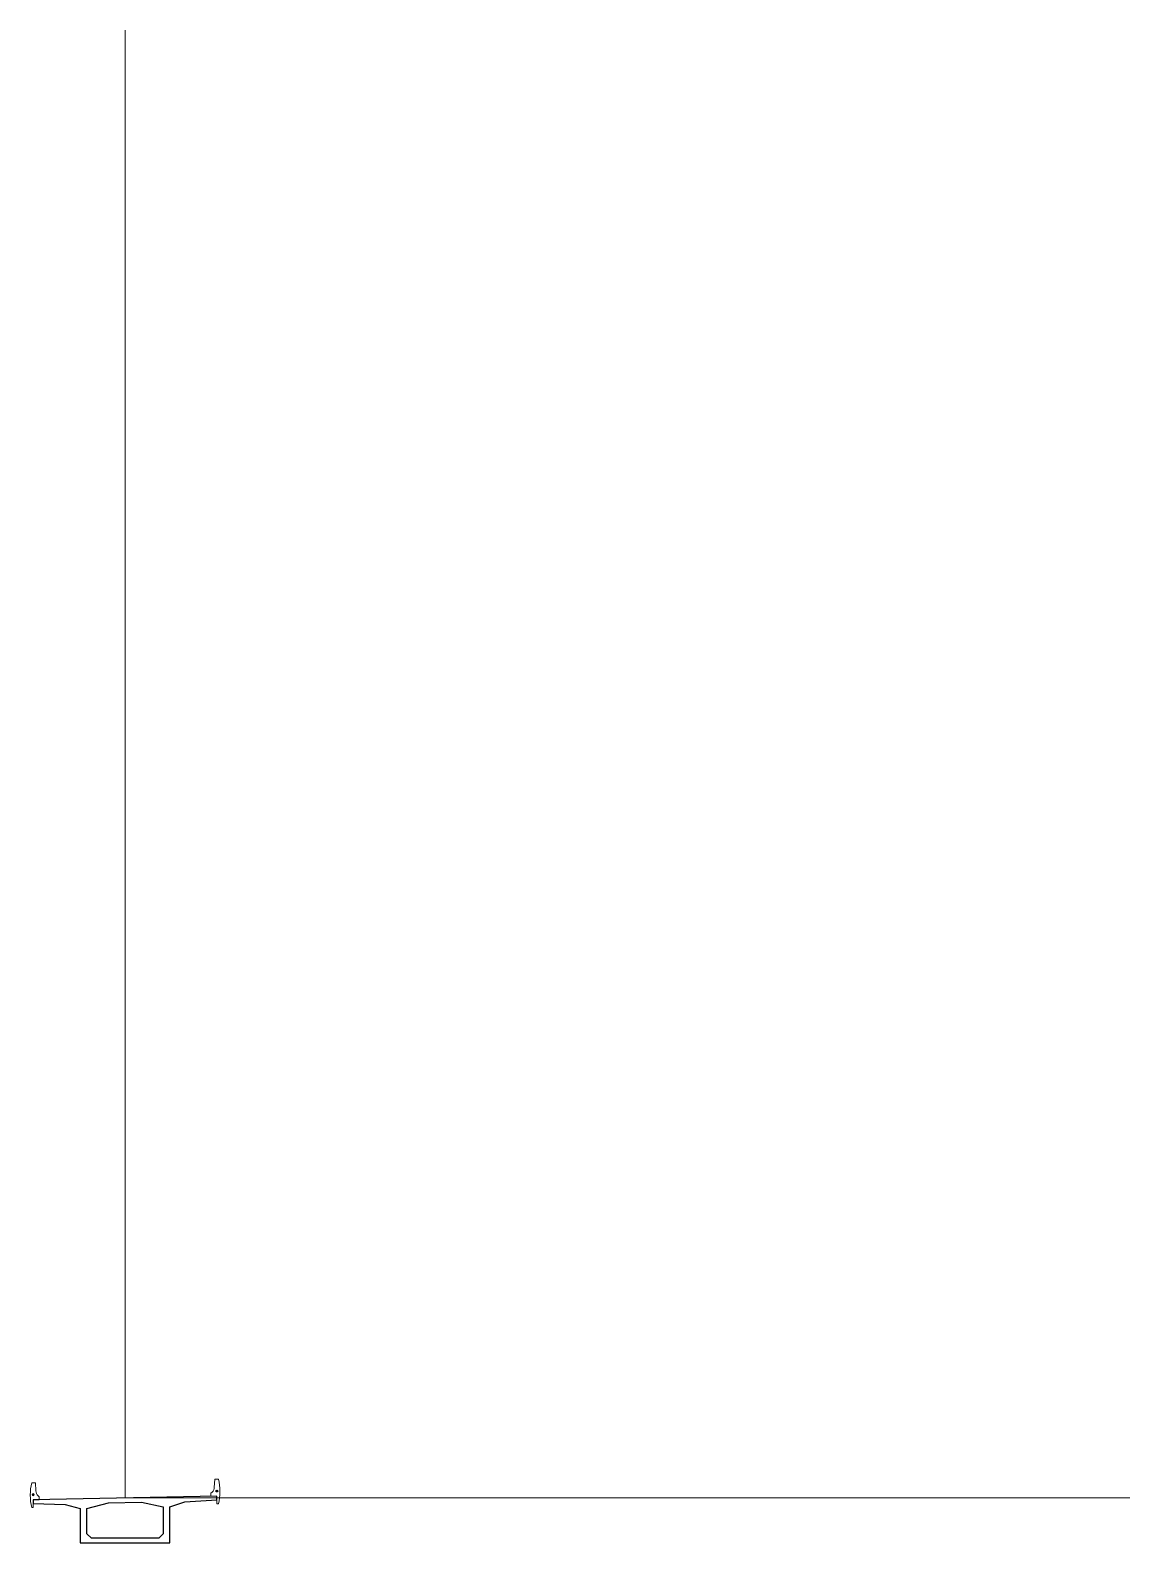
# Model space of a CAD drawing. Header units: metres. Extents: x -6 to 67, y -3 to 98.
import ezdxf

# ---------------------------------------------------------------- set-up
doc = ezdxf.new("R2010")
doc.units = ezdxf.units.M
doc.header["$MEASUREMENT"] = 0
doc.layers.get('0').update_dxf_attribs({"lineweight": 5})
doc.layers.add('Citec-WorkAssistance', color=60, linetype='Continuous', lineweight=9, plot=False)
for name, color, linetype in [('INPOLY', 1, 'Continuous'), ('outline', 7, 'Continuous'), ('OUTPOLY', 4, 'Continuous')]:
    doc.layers.add(name, color=color, linetype=linetype)

# ---------------------------------------------------------------- blocks, each defined once
blk = doc.blocks.new('GLC chinh tuyen BN new')
at = {"color": 8}
for p, q in [((410, 340), (390, 340)), ((400, 350), (400, 330))]:
    blk.add_line(p, q, dxfattribs=at)
at = {"color": 3}
blk.add_lwpolyline([(500, -510, 0.0584835), (599, 300), (589, 310), (589, 330), (599, 330, 0.0584835), (500, 1140), (270, 1140), (250, 1120), (223, 596, -0.1862105), (77, 267), (0, 190), (0, 0), (400, -8), (400, -510)], format="xyb", close=True, dxfattribs=at)
at = {"layer": 'outline'}
for radius in [60, 55]:
    blk.add_circle((400, 340), radius, dxfattribs=at)

msp = doc.modelspace()

# ---------------------------------------------------------------- linework, layer by layer
at = {"layer": 'Citec-WorkAssistance'}
for p, q in [((0, 98.25), (0, 0)), ((0, 0), (67.26, 0))]:
    msp.add_line(p, q, dxfattribs=at)
at = {"layer": 'INPOLY'}
msp.add_lwpolyline([(-2.25, -2.7), (-2.55, -2.4), (-2.55, -0.7), (-1.1, -0.32), (1.1, -0.28), (2.55, -0.6), (2.55, -2.4), (2.25, -2.7), (0, -2.7)], close=True, dxfattribs=at)
at = {"layer": 'OUTPOLY'}
msp.add_lwpolyline([(0, -3), (3, -3), (3, -0.59), (4, -0.27), (6.15, -0.13), (6.15, 0.12), (-6.15, -0.12), (-6.15, -0.37), (-4, -0.43), (-3, -0.71), (-3, -3)], close=True, dxfattribs=at)

# ---------------------------------------------------------------- block references
at = {"color": 4, "yscale": 0.001, "zscale": 0.001}
for p, xscale in [((-5.75, -0.12), -0.001), ((5.75, 0.12), 0.001)]:
    msp.add_blockref('GLC chinh tuyen BN new', p, dxfattribs=dict(at, xscale=xscale))

doc.saveas('drawing.dxf')
